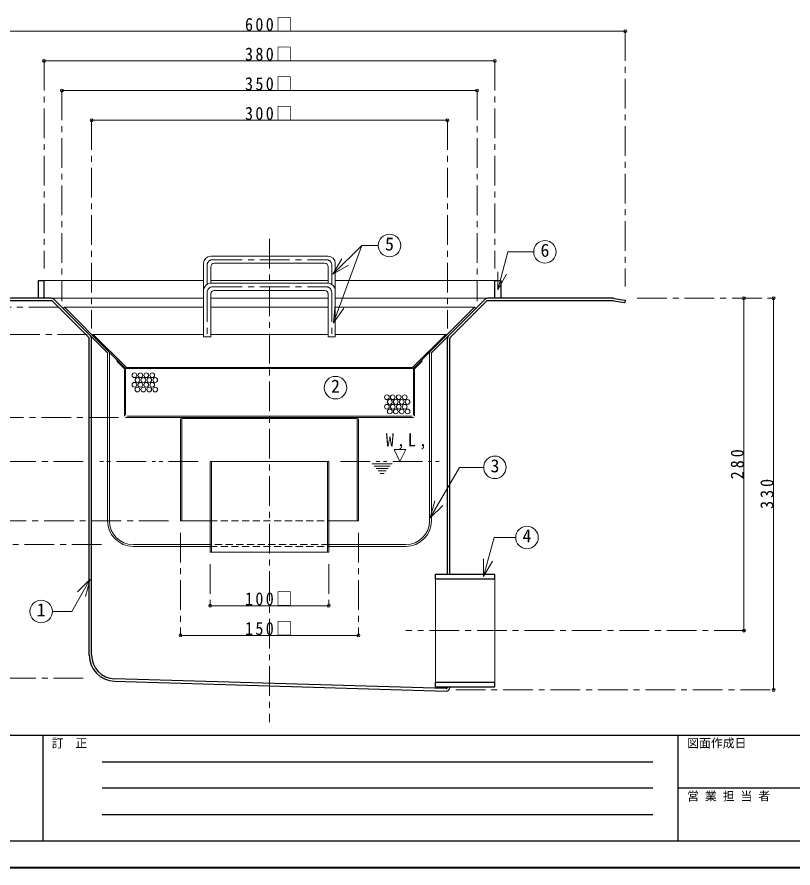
# Model space of a CAD drawing. Units: millimetres at full size, sheet at 1:5; details may follow other scales. Extents: x -1057 to 968, y -699 to 706.
# Drawn here: x -630 to 24, y -699 to 18 of the extents above; entities that cross this region are included whole.
import ezdxf
from ezdxf.enums import TextEntityAlignment as Align

# ---------------------------------------------------------------- set-up
doc = ezdxf.new("R2010")
doc.units = ezdxf.units.MM
doc.header["$LTSCALE"] = 5
doc.header["$PDMODE"] = 32
doc.header["$PDSIZE"] = 2.5
for name, pattern in [('CHAIN1', [8, 5, -1, 1, -1]), ('DASHED1', [1.8, 1.2, -0.6]), ('DOUBLE_CHAIN1', [8.8, 5, -1, 0.6, -0.6, 0.6, -1])]:
    doc.linetypes.add(name, pattern=pattern)
doc.layers.add('0-0_ﾚｲﾔ1', color=7, linetype='Continuous', lineweight=18)
doc.styles.add('ＭＳ ゴシック', font='')
doc.styles.get('ＭＳ ゴシック').set_extended_font_data('MS Gothic')

msp = doc.modelspace()

# ---------------------------------------------------------------- linework, layer by layer
at = {"layer": '0-0_ﾚｲﾔ1', "color": 4, "lineweight": 9}
for p, q in [((-716.961, 5.682), (-116.961, 5.682)), ((-606.961, -19.318), (-226.961, -19.318)), ((-591.961, -44.318), (-241.961, -44.318)), ((-566.961, -69.318), (-266.961, -69.318)), ((-466.461, -206.697), (-367.461, -206.697)), ((-472.461, -212.697), (-472.461, -251.697)), ((-463.461, -212.697), (-370.461, -212.697)), ((-361.461, -212.697), (-361.461, -251.697)), ((-466.461, -215.697), (-466.461, -251.697)), ((-367.461, -215.697), (-367.461, -251.697)), ((-16.961, -219.318), (-16.961, -499.318)), ((8.039, -219.318), (8.039, -549.318)), ((-589.84, -226.818), (-472.461, -226.818)), ((-466.461, -226.818), (-367.461, -226.818)), ((-361.461, -226.818), (-244.082, -226.818)), ((-565.547, -249.697), (-566.254, -250.404)), ((-565.547, -249.697), (-472.461, -249.697)), ((-537.555, -277.688), (-565.547, -249.697)), ((-466.461, -249.697), (-367.461, -249.697)), ((-296.366, -277.688), (-268.375, -249.697)), ((-472.461, -251.697), (-466.461, -251.697)), ((-367.461, -251.697), (-361.461, -251.697)), ((-538.262, -278.395), (-552.84, -263.818)), ((-295.659, -278.395), (-281.082, -263.818)), ((-545.041, -271.617), (-545.748, -272.324)), ((-539.555, -278.517), (-545.748, -272.324)), ((-294.366, -278.517), (-288.174, -272.324)), ((-288.881, -271.617), (-288.174, -272.324)), ((-539.262, -318.697), (-539.262, -279.224)), ((-538.262, -278.395), (-537.555, -277.688)), ((-538.262, -278.395), (-295.659, -278.395)), ((-538.262, -317.697), (-538.262, -278.81)), ((-537.555, -277.688), (-296.366, -277.688)), ((-295.659, -278.395), (-296.366, -277.688)), ((-295.659, -317.697), (-295.659, -278.81)), ((-294.659, -318.697), (-294.659, -279.224)), ((-538.262, -319.697), (-295.659, -319.697)), ((-537.262, -318.697), (-296.659, -318.697)), ((-491.961, -321.697), (-491.961, -406.818)), ((-490.961, -321.697), (-490.961, -406.818)), ((-489.961, -320.697), (-343.961, -320.697)), ((-342.961, -321.697), (-342.961, -406.818)), ((-341.961, -321.697), (-341.961, -406.818)), ((-367.961, -356.818), (-465.961, -356.818)), ((-491.961, -406.818), (-466.961, -406.818)), ((-366.961, -406.818), (-341.961, -406.818)), ((-465.961, -433.318), (-367.961, -433.318)), ((-466.961, -478.318), (-366.961, -478.318)), ((-491.961, -503.318), (-341.961, -503.318))]:
    msp.add_line(p, q, dxfattribs=at)
at = {"layer": '0-0_ﾚｲﾔ1', "color": 4, "linetype": 'CHAIN1', "lineweight": 9}
for p, q in [((-116.961, 5.682), (-116.961, -209.318)), ((-606.961, -19.318), (-606.961, -194.318)), ((-226.961, -19.318), (-226.961, -194.318)), ((-591.961, -44.318), (-591.961, -221.818)), ((-241.961, -44.318), (-241.961, -221.818)), ((-566.961, -69.318), (-566.961, -244.697)), ((-266.961, -69.318), (-266.961, -244.697)), ((-416.961, -169.318), (-416.961, -576.318)), ((-469.461, -191.318), (-469.461, -207.501)), ((-464.961, -186.818), (-368.961, -186.818)), ((-364.461, -191.318), (-364.461, -207.501)), ((-469.461, -214.197), (-469.461, -251.697)), ((-464.961, -209.697), (-368.961, -209.697)), ((-364.461, -214.197), (-364.461, -251.697)), ((-106.961, -219.318), (8.039, -219.318)), ((-594.84, -226.818), (-841.961, -226.818)), ((-570.547, -249.697), (-791.961, -249.697)), ((-544.262, -319.697), (-791.961, -319.697)), ((-573.961, -356.818), (-816.961, -356.818)), ((-501.961, -406.818), (-816.961, -406.818)), ((-491.961, -416.818), (-491.961, -503.318)), ((-341.961, -416.818), (-341.961, -503.318)), ((-558.461, -426.818), (-841.961, -426.818)), ((-466.961, -443.318), (-466.961, -478.318)), ((-366.961, -443.318), (-366.961, -478.318)), ((-16.961, -499.318), (-301.961, -499.318)), ((-573.961, -539.318), (-866.961, -539.318)), ((-259.961, -549.318), (8.039, -549.318))]:
    msp.add_line(p, q, dxfattribs=at)
at = {"layer": '0-0_ﾚｲﾔ1'}
for p, q in [((-363.411, -199.031), (-339.222, -174.842)), ((-362.885, -239.856), (-339.222, -174.842)), ((-339.222, -174.842), (-325.253, -174.842)), ((-466.461, -183.818), (-367.461, -183.818)), ((-363.411, -199.031), (-355.911, -186.04)), ((-224.56, -212.084), (-215.996, -180.125)), ((-215.996, -180.125), (-194.206, -180.125)), ((-472.461, -189.818), (-472.461, -212.697)), ((-466.461, -192.818), (-466.461, -206.697)), ((-463.461, -189.818), (-370.461, -189.818)), ((-367.461, -192.818), (-367.461, -206.697)), ((-363.411, -199.031), (-350.421, -191.531)), ((-361.461, -189.818), (-361.461, -212.697)), ((-224.56, -212.084), (-224.56, -197.084)), ((-224.56, -212.084), (-217.06, -199.094)), ((-606.961, -204.318), (-472.461, -204.318)), ((-466.461, -204.318), (-367.461, -204.318)), ((-361.461, -204.318), (-226.961, -204.318)), ((-601.118, -219.318), (-472.461, -219.318)), ((-466.461, -219.318), (-367.461, -219.318)), ((-361.461, -219.318), (-232.804, -219.318)), ((-362.885, -239.856), (-361.578, -224.913)), ((-362.885, -239.856), (-354.281, -227.568)), ((-281.082, -263.818), (-244.082, -226.818)), ((-244.082, -226.818), (-243.022, -227.879)), ((-553.9, -264.879), (-568.132, -250.647)), ((-280.022, -264.879), (-265.789, -250.647)), ((-553.461, -265.94), (-553.461, -406.818)), ((-551.961, -406.818), (-551.961, -265.94)), ((-281.961, -406.818), (-281.961, -265.94)), ((-280.461, -265.94), (-280.461, -406.818)), ((-466.961, -356.818), (-466.961, -433.318)), ((-466.961, -356.818), (-465.961, -356.818)), ((-465.961, -356.818), (-465.961, -433.318)), ((-367.961, -356.818), (-367.961, -433.318)), ((-367.961, -356.818), (-366.961, -356.818)), ((-366.961, -356.818), (-366.961, -433.318)), ((-281.347, -404.415), (-256.722, -361.763)), ((-256.722, -361.763), (-236.365, -361.763)), ((-281.347, -404.415), (-277.464, -389.926)), ((-281.347, -404.415), (-270.74, -393.808)), ((-236.398, -453.766), (-227.577, -420.847)), ((-227.577, -420.847), (-209.359, -420.847)), ((-531.961, -426.818), (-466.961, -426.818)), ((-531.961, -428.318), (-466.961, -428.318)), ((-366.961, -426.818), (-301.961, -426.818)), ((-366.961, -428.318), (-301.961, -428.318)), ((-466.961, -433.318), (-465.961, -433.318)), ((-367.961, -433.318), (-366.961, -433.318)), ((-236.398, -453.766), (-236.398, -438.766)), ((-236.398, -453.766), (-228.898, -440.776)), ((-568.082, -456.058), (-583.709, -483.126)), ((-568.082, -456.058), (-578.688, -466.665)), ((-568.082, -456.058), (-571.964, -470.547)), ((-276.961, -542.818), (-276.961, -455.818)), ((-226.961, -542.818), (-226.961, -455.818)), ((-599.995, -483.126), (-583.709, -483.126))]:
    msp.add_line(p, q, dxfattribs=at)
at = {"layer": '0-0_ﾚｲﾔ1', "color": 5, "lineweight": 25}
for p, q in [((-611.961, -204.318), (-611.961, -219.318)), ((-611.961, -204.318), (-606.961, -204.318)), ((-606.961, -219.318), (-606.961, -204.318)), ((-226.961, -204.318), (-221.961, -204.318)), ((-226.961, -219.318), (-226.961, -204.318)), ((-221.961, -204.318), (-221.961, -219.318)), ((-601.118, -219.318), (-706.643, -219.318)), ((-601.118, -221.318), (-706.643, -221.318)), ((-569.547, -252.061), (-599.704, -221.904)), ((-568.132, -250.647), (-598.289, -220.49)), ((-265.789, -250.647), (-235.632, -220.49)), ((-264.375, -252.061), (-234.218, -221.904)), ((-127.279, -219.318), (-232.804, -219.318)), ((-127.279, -221.318), (-232.804, -221.318)), ((-126.963, -221.343), (-117.277, -222.893)), ((-126.647, -219.368), (-116.961, -220.918)), ((-116.961, -220.918), (-117.277, -222.893)), ((-568.961, -519.961), (-568.961, -253.475)), ((-566.961, -519.961), (-566.961, -253.475)), ((-266.961, -451.818), (-266.961, -253.475)), ((-264.961, -451.818), (-264.961, -253.475)), ((-276.961, -451.818), (-226.961, -451.818)), ((-276.961, -455.818), (-276.961, -451.818)), ((-276.961, -455.818), (-226.961, -455.818)), ((-226.961, -455.818), (-226.961, -451.818)), ((-547.612, -541.951), (-268.05, -550.228)), ((-267.99, -548.228), (-547.553, -539.952)), ((-276.961, -542.818), (-226.961, -542.818)), ((-276.961, -546.818), (-276.961, -542.818)), ((-226.961, -546.818), (-226.961, -542.818)), ((-276.961, -546.818), (-226.961, -546.818)), ((-266.961, -547.229), (-266.961, -546.818)), ((-264.961, -547.229), (-264.961, -546.818))]:
    msp.add_line(p, q, dxfattribs=at)
at = {"layer": '0-0_ﾚｲﾔ1', "color": 4, "linetype": 'DOUBLE_CHAIN1', "lineweight": 9}
for p, q in [((-476.961, -356.818), (-561.961, -356.818)), ((-356.961, -356.818), (-271.961, -356.818)), ((-330.294, -358.818), (-313.628, -358.818)), ((-328.628, -360.818), (-315.294, -360.818)), ((-326.961, -362.818), (-316.961, -362.818)), ((-325.294, -364.818), (-318.628, -364.818)), ((-323.628, -366.818), (-320.294, -366.818))]:
    msp.add_line(p, q, dxfattribs=at)
at = {"layer": '0-0_ﾚｲﾔ1', "color": 4, "linetype": 'DASHED1', "lineweight": 9}
msp.add_line((-466.961, -406.818), (-366.961, -406.818), dxfattribs=at)
at = {"layer": '0-0_ﾚｲﾔ1', "linetype": 'DASHED1'}
for p, q in [((-366.961, -426.818), (-466.961, -426.818)), ((-466.961, -428.318), (-366.961, -428.318))]:
    msp.add_line(p, q, dxfattribs=at)
at = {"layer": '0-0_ﾚｲﾔ1', "color": 6, "lineweight": 25}
for p, q in [((-1034.461, -587.532), (945.539, -587.532)), ((-608.032, -587.532), (-608.032, -676.818)), ((-72.318, -676.818), (-72.318, -587.532)), ((-558.032, -609.854), (-93.747, -609.854)), ((-93.747, -632.175), (-558.032, -632.175)), ((945.539, -632.175), (-72.318, -632.175)), ((-93.747, -654.497), (-558.032, -654.497)), ((945.539, -676.818), (-1034.461, -676.818))]:
    msp.add_line(p, q, dxfattribs=at)
at = {"layer": '0-0_ﾚｲﾔ1', "color": 1, "lineweight": 40}
msp.add_line((968.039, -699.318), (-1056.961, -699.318), dxfattribs=at)
at = {"layer": '0-0_ﾚｲﾔ1'}
msp.add_lwpolyline([(-552.84, -263.818), (-589.84, -226.818), (-590.9, -227.879)], dxfattribs=at)
at = {"layer": '0-0_ﾚｲﾔ1', "color": 4, "lineweight": 9}
msp.add_lwpolyline([(-361.461, -249.697), (-268.375, -249.697), (-267.668, -250.404)], dxfattribs=at)
msp.add_lwpolyline([(-306.961, -356.818), (-311.961, -346.818), (-301.961, -346.818)], close=True, dxfattribs=at)
at = {"layer": '0-0_ﾚｲﾔ1'}
for centre in [(-315.753, -174.842), (-184.706, -180.125), (-361.307, -294.615), (-226.865, -361.763), (-199.859, -420.847), (-609.495, -483.126)]:
    msp.add_circle(centre, 9.5, dxfattribs=at)
at = {"layer": '0-0_ﾚｲﾔ1', "color": 4, "lineweight": 9}
for centre in [(-530.811, -284.179), (-528.311, -288.179), (-525.811, -284.179), (-523.311, -288.179), (-520.811, -284.179), (-518.311, -288.179), (-515.811, -284.179), (-513.311, -288.179), (-530.811, -292.179), (-525.811, -292.179), (-520.811, -292.179), (-515.811, -292.179), (-528.311, -296.179), (-523.311, -296.179), (-518.311, -296.179), (-513.311, -296.179), (-317.986, -302.677), (-312.986, -302.677), (-307.986, -302.677), (-302.986, -302.677), (-315.486, -306.677), (-310.486, -306.677), (-305.486, -306.677), (-300.486, -306.677), (-317.986, -310.677), (-315.486, -314.677), (-312.986, -310.677), (-310.486, -314.677), (-307.986, -310.677), (-305.486, -314.677), (-302.986, -310.677), (-300.486, -314.677)]:
    msp.add_circle(centre, 2, dxfattribs=at)
at = {"layer": '0-0_ﾚｲﾔ1'}
for centre, radius, start, end in [((-466.461, -189.818), 6, 90, 180), ((-367.461, -189.818), 6, 0, 90), ((-463.461, -192.818), 3, 90, 180), ((-370.461, -192.818), 3, 0, 90), ((-554.961, -265.94), 1.5, 0, 45), ((-554.961, -265.94), 3, 0, 45), ((-278.961, -265.94), 3, 135, 180), ((-278.961, -265.94), 1.5, 135, 180), ((-531.961, -406.818), 21.5, 180, 270), ((-531.961, -406.818), 20, 180, 270), ((-301.961, -406.818), 20, 270, 0), ((-301.961, -406.818), 21.5, 270, 0)]:
    msp.add_arc(centre, radius, start, end, dxfattribs=at)
at = {"layer": '0-0_ﾚｲﾔ1', "color": 4, "linetype": 'CHAIN1', "lineweight": 9}
for centre, start, end in [((-464.961, -191.318), 90, 180), ((-368.961, -191.318), 0, 90), ((-464.961, -214.197), 90, 180), ((-368.961, -214.197), 0, 90)]:
    msp.add_arc(centre, 4.5, start, end, dxfattribs=at)
at = {"layer": '0-0_ﾚｲﾔ1', "color": 4, "lineweight": 9}
for centre, radius, start, end in [((-466.461, -212.697), 6, 90, 180), ((-367.461, -212.697), 6, 0, 90), ((-463.461, -215.697), 3, 90, 180), ((-370.461, -215.697), 3, 0, 90), ((-540.262, -279.224), 1, 0, 45), ((-539.262, -278.81), 1, 0, 45), ((-294.659, -278.81), 1, 135, 180), ((-293.659, -279.224), 1, 135, 180), ((-489.961, -321.697), 2, 90, 180), ((-489.961, -321.697), 1, 90, 180), ((-343.961, -321.697), 2, 0, 90), ((-343.961, -321.697), 1, 0, 90)]:
    msp.add_arc(centre, radius, start, end, dxfattribs=at)
at = {"layer": '0-0_ﾚｲﾔ1', "color": 5, "lineweight": 25}
for centre, radius, start, end in [((-601.118, -223.318), 4, 45, 90), ((-601.118, -223.318), 2, 45, 90), ((-232.804, -223.318), 4, 90, 135), ((-232.804, -223.318), 2, 90, 135), ((-127.279, -223.318), 4, 80.90972, 90), ((-127.279, -223.318), 2, 80.90972, 90), ((-570.961, -253.475), 4, 0, 45), ((-262.961, -253.475), 4, 135, 180), ((-570.961, -253.475), 2, 0, 45), ((-262.961, -253.475), 2, 135, 180), ((-546.961, -519.961), 22, 180, 268.30424), ((-546.961, -519.961), 20, 180, 268.30424), ((-267.961, -547.229), 3, 268.30424, 0), ((-267.961, -547.229), 1, 268.30424, 0)]:
    msp.add_arc(centre, radius, start, end, dxfattribs=at)
at = {"layer": '0-0_ﾚｲﾔ1', "color": 4}
for p in [(-116.961, 5.682), (-606.961, -19.318), (-226.961, -19.318), (-591.961, -44.318), (-241.961, -44.318), (-566.961, -69.318), (-266.961, -69.318), (-16.961, -219.318), (8.039, -219.318), (-466.961, -478.318), (-366.961, -478.318), (-16.961, -499.318), (-491.961, -503.318), (-341.961, -503.318), (8.039, -549.318)]:
    msp.add_point(p, dxfattribs=at)

# ---------------------------------------------------------------- texts
at = {"layer": '0-0_ﾚｲﾔ1', "style": 'ＭＳ ゴシック'}
for s, height, p in [('5', 11, (-319.503, -182.342)), ('6', 11, (-188.456, -187.625)), ('2', 11, (-365.057, -302.115)), ('3', 11, (-230.615, -369.263)), ('4', 11, (-203.609, -428.347)), ('1', 11, (-613.245, -490.626)), ('訂\u3000正', 7.331, (-600.532, -600.032)), ('図面作成日', 7.331, (-64.818, -600.032)), ('営 業 担 当 者', 7.331, (-64.818, -644.675))]:
    msp.add_text(s, height=height, dxfattribs=at).set_placement(p, align=Align.BOTTOM_LEFT)
at = {"layer": '0-0_ﾚｲﾔ1', "char_height": 11, "attachment_point": 7, "style": 'ＭＳ ゴシック'}
for s, insert in [('\\T1.3;\\W0.9;600□', (-437.586, 5.682)), ('\\T1.3;\\W0.9;380□', (-437.586, -19.318)), ('\\T1.3;\\W0.9;350□', (-437.586, -44.318)), ('\\T1.3;\\W0.9;300□', (-437.586, -69.318)), ('\\T1.38;\\W0.9;W,L,', (-318.836, -346.818)), ('\\T1.3;\\W0.9;100□', (-437.586, -478.318)), ('\\T1.3;\\W0.9;150□', (-437.586, -503.318))]:
    msp.add_mtext(s, dxfattribs=dict(at, insert=insert))
at = {"layer": '0-0_ﾚｲﾔ1', "char_height": 11, "attachment_point": 7, "rotation": 90, "style": 'ＭＳ ゴシック'}
for s, insert in [('\\T1.38;\\W0.9;280', (-16.961, -371.818)), ('\\T1.38;\\W0.9;330', (8.039, -396.818))]:
    msp.add_mtext(s, dxfattribs=dict(at, insert=insert))

doc.saveas('drawing.dxf')
